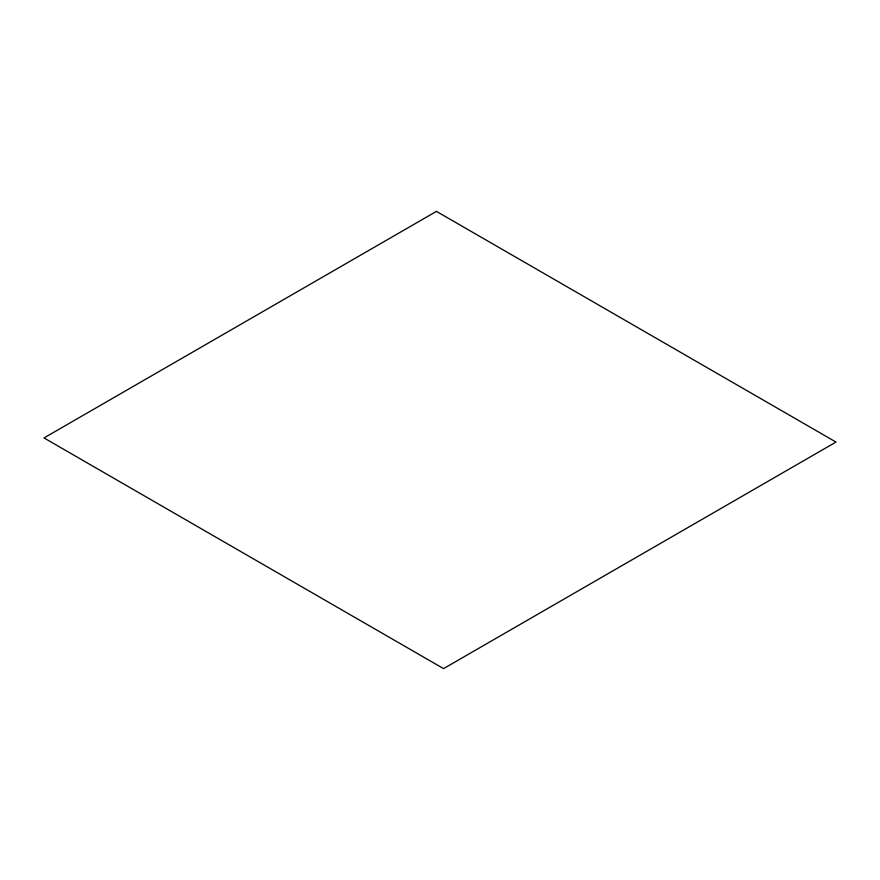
<?xml version="1.0" encoding="UTF-8"?>
<svg xmlns="http://www.w3.org/2000/svg" width="880" height="880" viewBox="0 0 880 880"><rect width="100%" height="100%" fill="white"/><g stroke="black" fill="none" stroke-linecap="round" stroke-linejoin="round"><path stroke-width="1.32" d="M436.436 211.376L44 437.943L443.564 668.624L836 442.057L436.436 211.376"/></g></svg>
